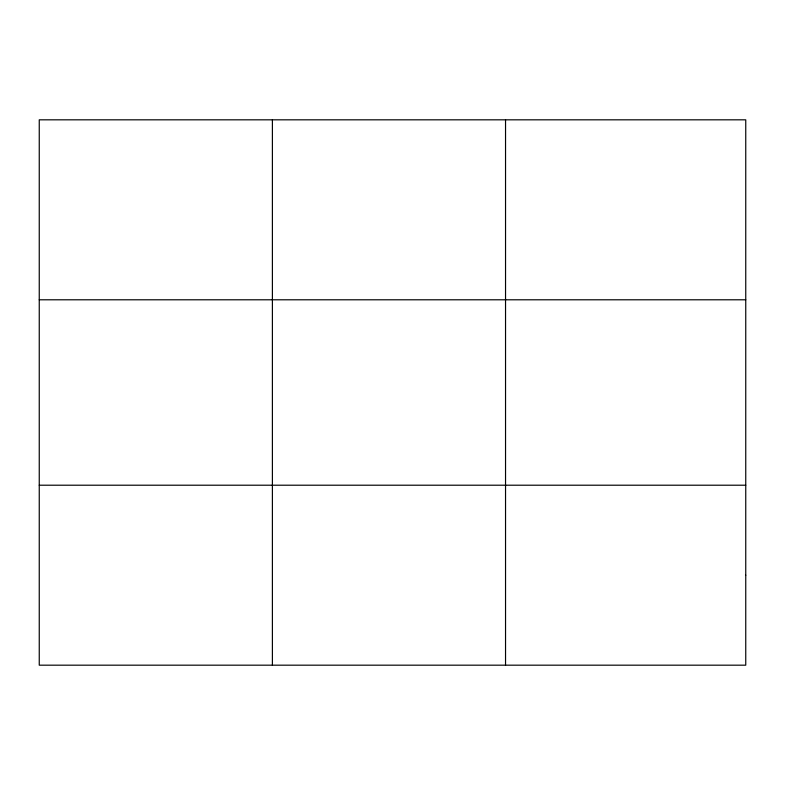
<?xml version="1.0" encoding="UTF-8"?>
<svg xmlns="http://www.w3.org/2000/svg" width="785" height="785" viewBox="0 0 785 785"><rect width="100%" height="100%" fill="white"/><g stroke="black" fill="none" stroke-linecap="round" stroke-linejoin="round"><path stroke-width="1.18" d="M272.395 119.82L272.395 665.18M505.54 119.82L505.54 665.18M39.25 299.791L745.75 299.791M39.25 485.209L745.75 485.209M745.75 575.189L745.75 665.18L39.25 665.18L39.25 119.82L745.75 119.82L745.75 575.189"/></g></svg>
